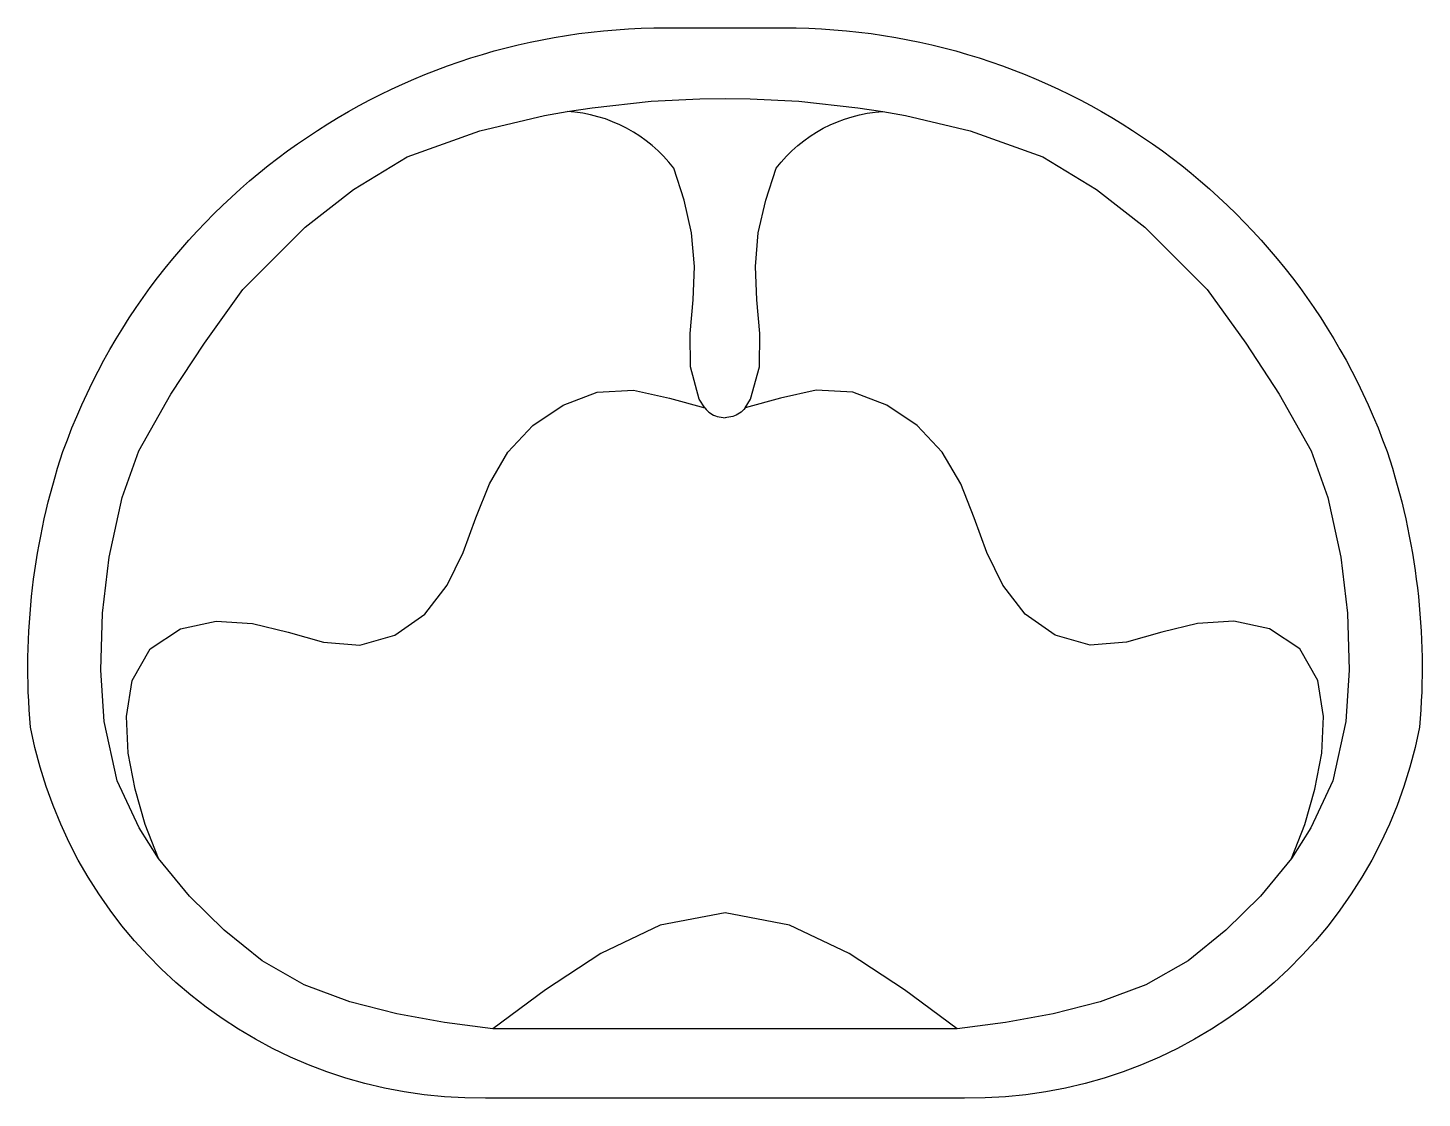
# Model space of a CAD drawing. Header units: millimetres. Extents: x 22.5 to 25.5, y 97.22 to 99.52.
import ezdxf

# ---------------------------------------------------------------- set-up
doc = ezdxf.new("R2010")
doc.units = ezdxf.units.MM
doc.header["$LTSCALE"] = 10
doc.layers.add('piscinas_igui', color=3, linetype='Continuous')

msp = doc.modelspace()

# ---------------------------------------------------------------- linework, layer by layer
at = {"layer": 'piscinas_igui'}
msp.add_lwpolyline([(23.4874, 97.2178, -0.362831), (22.5094, 98.015, -0.102577), (22.5792, 98.6072, -0.317645), (23.8759, 99.5178), (24.1277, 99.5178, -0.317645), (25.4243, 98.6072, -0.102577), (25.4942, 98.015, -0.362831), (24.5162, 97.2178)], format="xyb", close=True, dxfattribs=at)
msp.add_lwpolyline([(23.5031, 97.367), (23.3994, 97.3803), (23.2966, 97.3991), (23.1953, 97.425), (23.0973, 97.4611), (23.0069, 97.5131), (22.9256, 97.5788), (22.8511, 97.6521), (22.7846, 97.7326), (22.743, 97.7986), (22.6954, 97.9), (22.6676, 98.0272), (22.6609, 98.1376), (22.6641, 98.2602), (22.6784, 98.38), (22.7064, 98.5085), (22.7421, 98.6092), (22.8113, 98.7306), (22.883, 98.8403), (22.9656, 98.9559), (23.0993, 99.0892), (23.2032, 99.1703), (23.3186, 99.2405), (23.4751, 99.2968), (23.6137, 99.3292), (23.6624, 99.338), (23.7162, 99.3463), (23.8432, 99.36), (23.9476, 99.3654), (24.0018, 99.3661), (24.0559, 99.3654), (24.1604, 99.36), (24.2874, 99.3463), (24.3411, 99.338), (24.3899, 99.3292), (24.5285, 99.2968), (24.685, 99.2405), (24.8003, 99.1703), (24.9042, 99.0892), (25.038, 98.9559), (25.1206, 98.8403), (25.1923, 98.7306), (25.2615, 98.6092), (25.2972, 98.5085), (25.3252, 98.38), (25.3395, 98.2602), (25.3427, 98.1376), (25.3359, 98.0272), (25.3082, 97.9), (25.2606, 97.7986), (25.219, 97.7326), (25.1525, 97.6521), (25.078, 97.5788), (24.9967, 97.5131), (24.9063, 97.4611), (24.8082, 97.425), (24.707, 97.3991), (24.6042, 97.3803), (24.5005, 97.367)], close=True, dxfattribs=at)
at = {"layer": 'piscinas_igui', "color": 2}
for points in [[(23.9583, 98.7012), (23.9466, 98.7199), (23.928, 98.7893), (23.9269, 98.8613), (23.9332, 98.9332), (23.936, 99.0053), (23.9301, 99.0771), (23.9138, 99.1474), (23.8918, 99.2161, 0.219481), (23.6624, 99.338)], [(24.0452, 98.7012), (24.0569, 98.7199), (24.0756, 98.7893), (24.0767, 98.8613), (24.0703, 98.9332), (24.0676, 99.0053), (24.0734, 99.0771), (24.0898, 99.1474), (24.1118, 99.2161, -0.219482), (24.3411, 99.338, -0.219482)]]:
    msp.add_lwpolyline(points, format="xyb", dxfattribs=at)
for points in [[(22.7846, 97.7326), (22.7561, 97.806), (22.734, 97.8816), (22.7195, 97.959), (22.7156, 98.0376), (22.7279, 98.1152), (22.7664, 98.1831), (22.8316, 98.2263), (22.9082, 98.2429), (22.9866, 98.2375), (23.0631, 98.219), (23.139, 98.198), (23.2172, 98.1915), (23.2926, 98.2128), (23.3568, 98.2578), (23.4048, 98.32), (23.4393, 98.3907), (23.4667, 98.4646), (23.4954, 98.5379), (23.5349, 98.6059), (23.5887, 98.6632), (23.6539, 98.7072), (23.7273, 98.735), (23.8055, 98.7392), (23.8823, 98.7219), (23.9583, 98.7012)], [(25.219, 97.7326), (25.2475, 97.806), (25.2695, 97.8816), (25.2841, 97.959), (25.288, 98.0376), (25.2757, 98.1152), (25.2372, 98.1831), (25.172, 98.2263), (25.0954, 98.2429), (25.017, 98.2375), (24.9405, 98.219), (24.8645, 98.198), (24.7864, 98.1915), (24.711, 98.2128), (24.6467, 98.2578), (24.5988, 98.32), (24.5643, 98.3907), (24.5369, 98.4646), (24.5082, 98.5379), (24.4687, 98.6059), (24.4148, 98.6632), (24.3497, 98.7072), (24.2762, 98.735), (24.198, 98.7392), (24.1212, 98.7219), (24.0452, 98.7012)], [(24.5005, 97.367), (24.3874, 97.4504), (24.2686, 97.5283), (24.1407, 97.5898), (24.0018, 97.6161), (23.8628, 97.5898), (23.735, 97.5283), (23.6162, 97.4504), (23.5031, 97.367)]]:
    msp.add_lwpolyline(points, dxfattribs=at)
for points in [[(23.9583, 98.7012), (23.9656, 98.6923), (23.9787, 98.6823), (23.9961, 98.6806), (24.0018, 98.68)], [(24.0452, 98.7012), (24.038, 98.6923), (24.0248, 98.6823), (24.0075, 98.6806), (24.0018, 98.68)]]:
    msp.add_open_spline(points, degree=3, knots=[0.51987515, 0.51987515, 0.51987515, 0.51987515, 0.55427437, 0.57115873, 0.57115873, 0.57115873, 0.57115873], dxfattribs=at)

doc.saveas('drawing.dxf')
